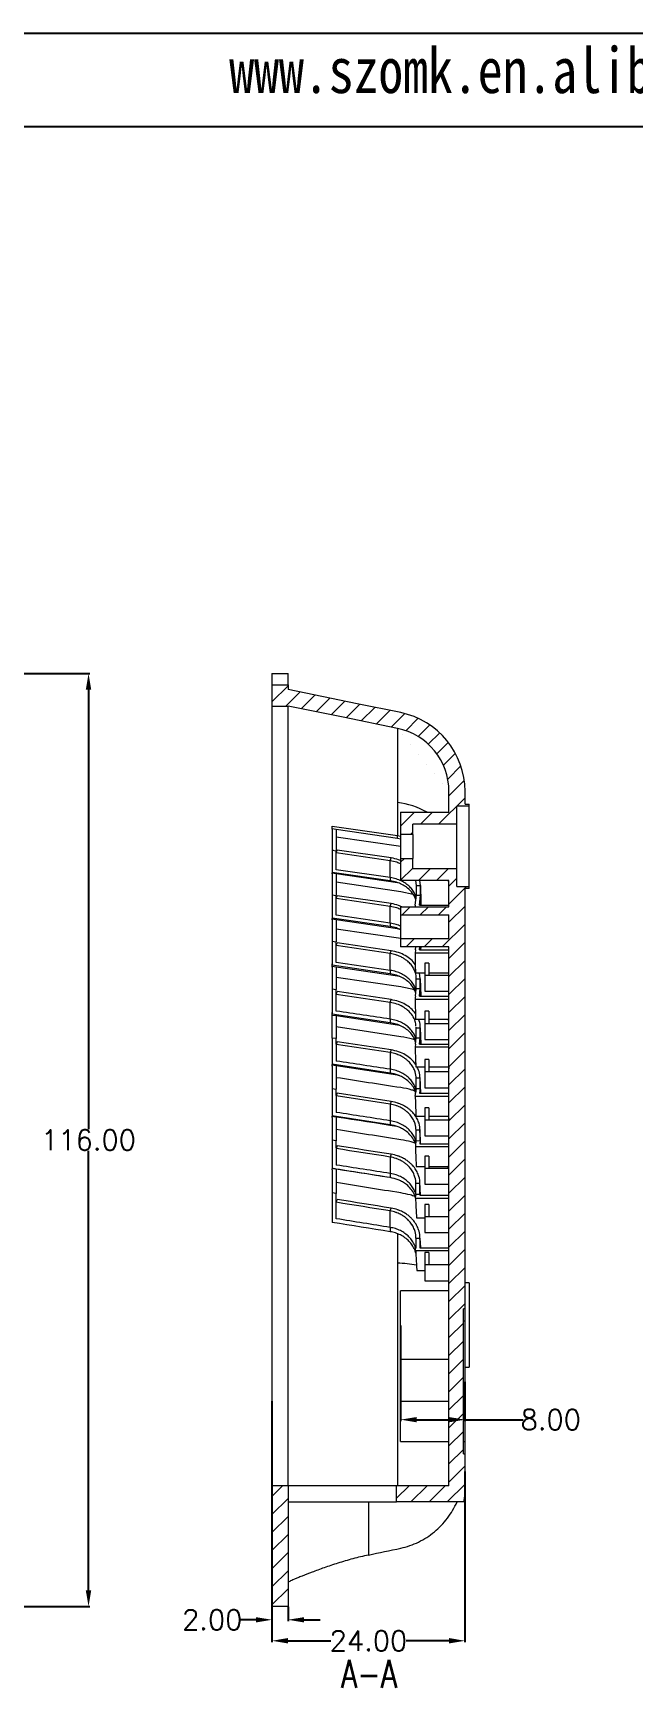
# Model space of a CAD drawing. Header units: inches. Extents: x 1474 to 2938, y 573 to 1061.
# Drawn here: x 1807.6 to 1882.2, y 854.8 to 1060.6 of the extents above; entities that cross this region are included whole.
import ezdxf

# ---------------------------------------------------------------- set-up
doc = ezdxf.new("R2010")
doc.units = ezdxf.units.IN
doc.layers.add('文字', color=81, linetype='Continuous')
doc.styles.add('SLDTEXTSTYLE3', font='TXT', dxfattribs={"width": 0.75, "bigfont": 'bigfont'})
doc.styles.get("Standard").update_dxf_attribs({"font": 'txt', "bigfont": 'gbcbig.shx'})
doc.styles.add('宋体', font='', dxfattribs={"width": 0.8, "height": 3.5})
doc.styles.get('宋体').set_extended_font_data('SimSun')
doc.dimstyles.new('2.5', dxfattribs={"dimtxt": 2.5, "dimasz": 2, "dimexe": 0.18, "dimexo": 0.0625, "dimgap": 0.09, "dimtad": 0, "dimtih": 1, "dimtoh": 1, "dimzin": 0, "dimdsep": 46, "dimtxsty": 'Standard', "dimcen": 2, "dimadec": 0, "dimazin": 0, "dimtfac": 1, "dimtofl": 0, "dimtmove": 0, "dimatfit": 3, "dimfxl": 1, "dimtolj": 1, "dimtzin": 0, "dimarcsym": 0})

# ---------------------------------------------------------------- blocks, each defined once
blk = doc.blocks.new('*D109')
at = {"color": 0, "lineweight": -2}
for p, q in [((1737.25, 980.93), (1814.63, 980.93)), ((1814.45, 978.93), (1814.45, 924.27)), ((1814.45, 866.93), (1814.45, 921.59)), ((1737.25, 864.93), (1814.63, 864.93))]:
    blk.add_line(p, q, dxfattribs=at)
at = {"color": 0}
for points in [[(1814.11, 978.93), (1814.78, 978.93), (1814.45, 980.93)], [(1814.11, 866.93), (1814.78, 866.93), (1814.45, 864.93)]]:
    blk.add_solid(points, dxfattribs=at)
at = {"layer": 'Defpoints', "color": 0}
for p in [(1737.19, 980.93), (1737.19, 864.93), (1814.45, 864.93)]:
    blk.add_point(p, dxfattribs=at)
at = {"color": 0, "insert": (1814.45, 922.93), "char_height": 2.5, "attachment_point": 5}
blk.add_mtext('\\A1;116.00', dxfattribs=at)
blk = doc.blocks.new('*D119')
at = {"color": 0, "lineweight": -2}
for p, q in [((1837.25, 890.46), (1837.25, 860.49)), ((1861.25, 881.7), (1861.25, 860.49)), ((1839.25, 860.67), (1844.58, 860.67)), ((1859.25, 860.67), (1853.93, 860.67))]:
    blk.add_line(p, q, dxfattribs=at)
at = {"color": 0}
for points in [[(1839.25, 861.01), (1839.25, 860.34), (1837.25, 860.67)], [(1859.25, 861.01), (1859.25, 860.34), (1861.25, 860.67)]]:
    blk.add_solid(points, dxfattribs=at)
at = {"layer": 'Defpoints', "color": 0}
for p in [(1837.25, 890.52), (1861.25, 881.76), (1861.25, 860.67)]:
    blk.add_point(p, dxfattribs=at)
at = {"color": 0, "insert": (1849.25, 860.67), "char_height": 2.5, "attachment_point": 5}
blk.add_mtext('\\A1;24.00', dxfattribs=at)
blk = doc.blocks.new('*D120')
at = {"color": 0, "lineweight": -2}
for p, q in [((1837.25, 865.89), (1837.25, 863.1)), ((1839.25, 864.87), (1839.25, 863.1)), ((1835.25, 863.28), (1833.25, 863.28)), ((1841.25, 863.28), (1843.25, 863.28))]:
    blk.add_line(p, q, dxfattribs=at)
at = {"color": 0}
for points in [[(1835.25, 863.61), (1835.25, 862.95), (1837.25, 863.28)], [(1841.25, 863.61), (1841.25, 862.95), (1839.25, 863.28)]]:
    blk.add_solid(points, dxfattribs=at)
at = {"layer": 'Defpoints', "color": 0}
for p in [(1837.25, 865.95), (1839.25, 864.93), (1837.25, 863.28)]:
    blk.add_point(p, dxfattribs=at)
at = {"color": 0, "insert": (1829.83, 863.28), "char_height": 2.5, "attachment_point": 5}
blk.add_mtext('\\A1;2.00', dxfattribs=at)
blk = doc.blocks.new('*D121')
at = {"color": 0, "lineweight": -2}
for p, q in [((1853.25, 899.87), (1853.25, 887.98)), ((1861.25, 892.87), (1861.25, 887.98)), ((1855.25, 888.16), (1859.25, 888.16)), ((1861.25, 888.16), (1868.5, 888.16))]:
    blk.add_line(p, q, dxfattribs=at)
at = {"color": 0}
for points in [[(1855.25, 888.49), (1855.25, 887.83), (1853.25, 888.16)], [(1859.25, 888.49), (1859.25, 887.83), (1861.25, 888.16)]]:
    blk.add_solid(points, dxfattribs=at)
at = {"layer": 'Defpoints', "color": 0}
for p in [(1853.25, 899.93), (1861.25, 892.93), (1861.25, 888.16)]:
    blk.add_point(p, dxfattribs=at)
at = {"color": 0, "insert": (1871.92, 888.16), "char_height": 2.5, "attachment_point": 5}
blk.add_mtext('\\A1;8.00', dxfattribs=at)

msp = doc.modelspace()

# ---------------------------------------------------------------- hatches: boundary and pattern name
at = {"linetype": 'Continuous', "lineweight": 0}
h = msp.add_hatch(dxfattribs=at)
h.set_pattern_fill('ANSI31', color=4, scale=0.5, style=0)
edge = h.paths.add_edge_path(flags=0)
edge.add_line((1839.253, 979.537), (1837.253, 979.537))
edge.add_line((1837.253, 979.537), (1837.253, 976.891))
edge.add_line((1837.253, 976.891), (1839.253, 976.891))
edge.add_spline(control_points=[(1839.253, 976.891), (1841.534, 976.425), (1843.815, 975.958), (1846.095, 975.492), (1848.349, 975.031), (1850.603, 974.57), (1852.856, 974.109)], knot_values=[0, 0, 0, 0, 0.0069842, 0.0069842, 0.0069842, 0.0138847, 0.0138847, 0.0138847, 0.0138847], weights=[1, 1, 1, 1, 1, 1, 1], degree=3, periodic=0)
edge.add_arc((1851.253, 966.271), 8, 0, 78.44017, ccw=False)
edge.add_line((1859.253, 966.271), (1859.253, 963.683))
edge.add_line((1859.253, 963.683), (1853.253, 963.683))
edge.add_line((1853.253, 963.683), (1853.253, 960.933))
edge.add_line((1853.253, 960.933), (1854.753, 960.933))
edge.add_line((1854.753, 960.933), (1854.753, 962.183))
edge.add_line((1854.753, 962.183), (1860.253, 962.183))
edge.add_line((1860.253, 962.183), (1860.253, 964.433))
edge.add_line((1860.253, 964.433), (1861.753, 964.433))
edge.add_line((1861.753, 964.433), (1861.753, 964.683))
edge.add_line((1861.753, 964.683), (1861.253, 964.683))
edge.add_line((1861.253, 964.683), (1861.253, 966.271))
edge.add_arc((1851.253, 966.271), 10, 0, 78.44017)
edge.add_line((1853.257, 976.068), (1839.253, 978.933))
edge.add_line((1839.253, 978.933), (1839.253, 979.537))
h = msp.add_hatch(dxfattribs=at)
h.set_pattern_fill('ANSI31', color=4, scale=0.5, style=0)
edge = h.paths.add_edge_path(flags=0)
edge.add_line((1859.253, 951.933), (1853.253, 951.933))
edge.add_line((1853.253, 951.933), (1853.253, 950.933))
edge.add_line((1853.253, 950.933), (1859.253, 950.933))
edge.add_line((1859.253, 950.933), (1859.253, 947.933))
edge.add_line((1859.253, 947.933), (1853.253, 947.933))
edge.add_line((1853.253, 947.933), (1853.253, 946.933))
edge.add_line((1853.253, 946.933), (1859.253, 946.933))
edge.add_line((1859.253, 946.933), (1859.253, 879.933))
edge.add_line((1859.253, 879.933), (1852.753, 879.933))
edge.add_line((1852.753, 879.933), (1852.753, 877.933))
edge.add_line((1852.753, 877.933), (1861.114, 877.933))
edge.add_arc((1851.253, 879.594), 10, 350.43576, 360)
edge.add_line((1861.253, 879.594), (1861.253, 883.933))
edge.add_line((1861.253, 883.933), (1861.053, 883.933))
edge.add_line((1861.053, 883.933), (1861.053, 901.933))
edge.add_line((1861.053, 901.933), (1861.253, 901.933))
edge.add_line((1861.253, 901.933), (1861.253, 954.183))
edge.add_line((1861.253, 954.183), (1861.753, 954.183))
edge.add_line((1861.753, 954.183), (1861.753, 954.433))
edge.add_line((1861.753, 954.433), (1860.253, 954.433))
edge.add_line((1860.253, 954.433), (1860.253, 956.683))
edge.add_line((1860.253, 956.683), (1854.753, 956.683))
edge.add_line((1854.753, 956.683), (1854.753, 957.933))
edge.add_line((1854.753, 957.933), (1853.253, 957.933))
edge.add_line((1853.253, 957.933), (1853.253, 955.183))
edge.add_line((1853.253, 955.183), (1859.253, 955.183))
edge.add_line((1859.253, 955.183), (1859.253, 951.933))
h = msp.add_hatch(dxfattribs=at)
h.set_pattern_fill('ANSI31', color=4, scale=0.5, style=0)
h.paths.add_polyline_path([(1837.253, 864.933), (1839.253, 864.933), (1839.253, 879.933), (1837.253, 879.933)], flags=0)

# ---------------------------------------------------------------- linework, layer by layer
for p, q in [((1473.932, 1060.556), (2163.536, 1060.556)), ((1491.776, 1048.946), (2151.927, 1048.946))]:
    msp.add_line(p, q)
at = {"color": 7, "linetype": 'Continuous', "lineweight": 15}
for p, q in [((1837.253, 980.927), (1839.253, 980.927)), ((1837.253, 980.927), (1837.253, 979.537)), ((1837.253, 979.537), (1837.253, 976.891)), ((1837.253, 979.537), (1839.253, 979.537)), ((1839.253, 979.537), (1839.253, 980.927)), ((1839.253, 979.537), (1839.253, 978.933)), ((1837.253, 976.891), (1839.253, 976.891)), ((1859.253, 963.683), (1859.253, 966.271)), ((1861.253, 964.683), (1861.253, 966.271)), ((1853.253, 963.683), (1853.253, 960.933)), ((1853.253, 963.683), (1859.253, 963.683)), ((1861.753, 964.433), (1860.253, 964.433)), ((1860.253, 962.183), (1860.253, 964.433)), ((1861.253, 964.683), (1861.753, 964.683)), ((1861.753, 964.433), (1861.753, 964.683)), ((1861.753, 954.433), (1861.753, 964.433)), ((1844.753, 961.968), (1852.856, 960.79)), ((1845.253, 961.541), (1844.753, 961.614)), ((1844.753, 961.579), (1844.753, 959.353)), ((1845.253, 961.541), (1845.253, 958.891)), ((1852.856, 960.436), (1845.253, 961.541)), ((1854.753, 960.933), (1853.253, 960.933)), ((1853.253, 960.933), (1853.253, 957.933)), ((1860.253, 962.183), (1854.753, 962.183)), ((1854.753, 960.933), (1854.753, 962.183)), ((1854.753, 960.933), (1854.753, 957.933)), ((1860.253, 956.683), (1860.253, 962.183)), ((1844.753, 959.353), (1844.753, 956.2)), ((1844.761, 958.962), (1845.253, 958.891)), ((1845.247, 958.625), (1845.347, 958.972)), ((1853.257, 959.434), (1845.253, 960.6)), ((1845.253, 958.647), (1845.253, 958.891)), ((1852.061, 957.998), (1845.347, 958.972)), ((1852.856, 960.79), (1853.253, 960.706)), ((1852.856, 960.436), (1852.856, 960.79)), ((1853.253, 960.353), (1852.856, 960.436)), ((1845.253, 956.526), (1845.247, 958.625)), ((1851.961, 957.652), (1845.247, 958.625)), ((1851.961, 957.652), (1852.061, 957.998)), ((1851.967, 955.552), (1851.961, 957.652)), ((1853.253, 957.933), (1853.253, 955.183)), ((1853.253, 957.933), (1854.753, 957.933)), ((1854.753, 956.683), (1854.753, 957.933)), ((1851.967, 955.153), (1844.753, 956.2)), ((1844.753, 956.041), (1844.753, 956.149)), ((1845.253, 956.021), (1844.753, 956.094)), ((1844.753, 956.041), (1844.753, 953.411)), ((1851.967, 955.552), (1845.253, 956.526)), ((1845.253, 956.021), (1845.253, 953.338)), ((1852.856, 954.909), (1845.253, 956.021)), ((1853.257, 953.798), (1845.253, 954.972)), ((1851.967, 955.552), (1851.967, 955.153)), ((1852.957, 954.888), (1852.856, 954.909)), ((1859.253, 955.183), (1853.253, 955.183)), ((1854.753, 956.683), (1860.253, 956.683)), ((1855.222, 954.573), (1855.125, 955.183)), ((1855.722, 954.573), (1855.625, 955.183)), ((1859.253, 954.865), (1859.215, 955.183)), ((1859.253, 951.933), (1859.253, 955.183)), ((1860.253, 954.433), (1860.253, 956.683)), ((1844.753, 953.411), (1844.753, 950.526)), ((1844.753, 953.411), (1845.253, 953.338)), ((1845.244, 952.96), (1845.345, 953.306)), ((1845.253, 950.869), (1845.244, 952.96)), ((1851.958, 951.98), (1845.244, 952.96)), ((1845.253, 952.991), (1845.253, 953.338)), ((1852.059, 952.326), (1845.345, 953.306)), ((1854.813, 953.467), (1853.257, 953.798)), ((1855.076, 952.145), (1855.222, 953.371)), ((1855.222, 953.371), (1855.222, 954.573)), ((1855.222, 954.573), (1855.722, 954.573)), ((1855.222, 953.371), (1855.722, 953.356)), ((1855.576, 952.145), (1855.722, 953.356)), ((1855.753, 952.492), (1855.721, 954.614)), ((1855.722, 953.356), (1855.722, 954.573)), ((1855.722, 954.573), (1855.753, 952.451)), ((1855.722, 953.356), (1855.74, 952.145)), ((1860.253, 954.433), (1861.753, 954.433)), ((1861.753, 954.183), (1861.253, 954.183)), ((1861.253, 901.933), (1861.253, 954.183)), ((1861.753, 954.183), (1861.753, 954.433)), ((1851.967, 949.889), (1845.253, 950.869)), ((1851.958, 951.98), (1852.059, 952.326)), ((1851.967, 949.889), (1851.958, 951.98)), ((1853.253, 951.933), (1853.253, 950.933)), ((1853.253, 951.933), (1859.253, 951.933)), ((1853.253, 950.933), (1859.253, 950.933)), ((1853.253, 950.933), (1853.253, 947.933)), ((1855.576, 952.145), (1859.253, 952.145)), ((1855.753, 952.145), (1855.753, 952.451)), ((1859.253, 947.933), (1859.253, 950.933)), ((1851.967, 949.472), (1844.753, 950.526)), ((1844.753, 950.312), (1844.753, 950.475)), ((1845.253, 950.307), (1844.753, 950.381)), ((1844.753, 950.312), (1844.753, 947.66)), ((1845.253, 950.307), (1845.253, 947.586)), ((1852.856, 949.187), (1845.253, 950.307)), ((1853.257, 947.969), (1845.253, 949.153)), ((1851.967, 949.889), (1851.967, 949.472)), ((1853.152, 949.124), (1852.856, 949.187)), ((1844.753, 947.66), (1844.753, 944.653)), ((1844.753, 947.66), (1845.253, 947.586)), ((1845.241, 947.095), (1845.343, 947.441)), ((1845.253, 945.013), (1845.241, 947.095)), ((1851.955, 946.105), (1845.241, 947.095)), ((1845.253, 947.134), (1845.253, 947.586)), ((1852.057, 946.451), (1845.343, 947.441)), ((1851.955, 946.105), (1852.057, 946.451)), ((1853.253, 947.933), (1853.253, 946.933)), ((1859.253, 947.933), (1853.253, 947.933)), ((1859.253, 946.933), (1853.253, 946.933)), ((1855.078, 946.566), (1855.121, 946.933)), ((1855.578, 946.566), (1855.622, 946.933)), ((1855.578, 946.566), (1859.253, 946.566)), ((1855.724, 946.933), (1855.732, 946.566)), ((1855.753, 946.765), (1855.744, 946.822)), ((1855.752, 946.823), (1855.75, 946.933)), ((1855.753, 946.566), (1855.753, 946.765)), ((1859.253, 879.933), (1859.253, 946.933)), ((1851.967, 943.588), (1844.753, 944.653)), ((1845.253, 944.416), (1844.753, 944.49)), ((1844.753, 944.404), (1844.753, 941.812)), ((1851.967, 944.023), (1845.253, 945.013)), ((1845.253, 944.416), (1845.253, 941.649)), ((1852.856, 943.284), (1845.253, 944.416)), ((1851.967, 944.023), (1851.955, 946.105)), ((1855.036, 946.212), (1859.253, 946.212)), ((1856.753, 944.933), (1856.253, 944.933)), ((1856.253, 944.933), (1856.253, 943.433)), ((1856.753, 944.933), (1856.753, 943.433)), ((1853.257, 941.959), (1845.253, 943.157)), ((1851.967, 944.023), (1851.967, 943.588)), ((1853.235, 943.202), (1852.856, 943.284)), ((1855.088, 943.737), (1856.253, 943.737)), ((1855.196, 941.765), (1855.196, 942.988)), ((1855.196, 942.988), (1855.696, 942.988)), ((1855.696, 942.988), (1855.58, 943.737)), ((1855.752, 940.943), (1855.695, 943.065)), ((1855.696, 941.75), (1855.696, 942.988)), ((1855.696, 942.988), (1855.753, 940.867)), ((1856.253, 943.433), (1856.253, 941.433)), ((1856.253, 943.433), (1859.253, 943.433)), ((1856.753, 943.737), (1859.253, 943.737)), ((1859.253, 943.534), (1859.229, 943.737)), ((1844.753, 941.812), (1844.753, 941.724)), ((1844.753, 941.724), (1844.753, 938.591)), ((1844.753, 941.724), (1845.253, 941.649)), ((1845.239, 941.042), (1845.342, 941.388)), ((1845.253, 938.968), (1845.239, 941.042)), ((1851.953, 940.04), (1845.239, 941.042)), ((1845.253, 941.09), (1845.253, 941.649)), ((1852.056, 940.386), (1845.342, 941.388)), ((1851.953, 940.04), (1852.056, 940.386)), ((1855.042, 940.443), (1859.253, 940.443)), ((1855.083, 940.796), (1855.196, 941.765)), ((1855.196, 941.765), (1855.696, 941.75)), ((1855.583, 940.796), (1855.696, 941.75)), ((1855.583, 940.796), (1859.253, 940.796)), ((1855.696, 941.75), (1855.722, 940.796)), ((1855.753, 940.867), (1855.741, 940.942)), ((1855.753, 940.796), (1855.753, 940.867)), ((1856.253, 941.433), (1859.253, 941.433)), ((1851.967, 937.514), (1844.753, 938.591)), ((1845.253, 938.356), (1844.753, 938.431)), ((1844.753, 935.612), (1844.753, 938.328)), ((1845.253, 938.356), (1845.253, 935.537)), ((1852.856, 937.21), (1845.253, 938.356)), ((1851.967, 937.967), (1851.953, 940.04)), ((1856.753, 938.933), (1856.253, 938.933)), ((1856.253, 938.933), (1856.253, 937.433)), ((1856.753, 938.933), (1856.753, 937.433)), ((1853.257, 935.779), (1845.253, 936.993)), ((1851.967, 937.967), (1851.967, 937.514)), ((1853.214, 937.131), (1852.856, 937.21)), ((1855.109, 937.968), (1856.253, 937.968)), ((1855.184, 936.892), (1855.171, 936.976)), ((1855.184, 935.652), (1855.184, 936.892)), ((1855.184, 936.892), (1855.684, 936.892)), ((1855.751, 934.866), (1855.682, 936.988)), ((1855.684, 935.638), (1855.684, 936.892)), ((1856.253, 937.433), (1859.253, 937.433)), ((1856.253, 937.433), (1856.253, 935.433)), ((1856.753, 937.968), (1859.253, 937.968)), ((1859.253, 937.568), (1859.207, 937.968)), ((1844.753, 935.612), (1844.753, 932.352)), ((1845.253, 935.537), (1844.753, 935.612)), ((1845.34, 935.156), (1845.236, 934.811)), ((1845.236, 934.811), (1845.253, 932.746)), ((1851.95, 933.794), (1845.236, 934.811)), ((1845.253, 934.867), (1845.253, 935.537)), ((1852.054, 934.139), (1845.34, 935.156)), ((1852.054, 934.139), (1851.95, 933.794)), ((1855.092, 934.851), (1855.051, 934.497)), ((1855.051, 934.497), (1859.253, 934.497)), ((1855.092, 934.851), (1855.184, 935.652)), ((1855.184, 935.652), (1855.684, 935.638)), ((1855.592, 934.851), (1855.684, 935.638)), ((1855.592, 934.851), (1859.253, 934.851)), ((1855.684, 935.638), (1855.709, 934.851)), ((1856.253, 935.433), (1859.253, 935.433)), ((1851.967, 931.258), (1844.753, 932.352)), ((1844.753, 932.098), (1844.753, 932.3)), ((1845.253, 932.144), (1844.753, 932.22)), ((1844.753, 932.098), (1844.753, 929.341)), ((1845.253, 932.144), (1845.253, 929.264)), ((1852.856, 930.98), (1845.253, 932.144)), ((1851.95, 933.794), (1851.967, 931.729)), ((1856.753, 932.933), (1856.253, 932.933)), ((1856.253, 932.933), (1856.253, 931.433)), ((1856.753, 932.933), (1856.753, 931.433)), ((1851.967, 931.729), (1851.967, 931.258)), ((1853.096, 930.927), (1852.856, 930.98)), ((1855.132, 932.022), (1856.253, 932.022)), ((1855.172, 929.346), (1855.172, 930.606)), ((1855.67, 930.606), (1855.172, 930.606)), ((1855.744, 928.738), (1855.668, 930.722)), ((1855.67, 929.332), (1855.67, 930.606)), ((1856.253, 931.433), (1856.253, 929.433)), ((1856.253, 931.433), (1859.253, 931.433)), ((1856.753, 932.022), (1859.253, 932.022)), ((1859.253, 931.417), (1859.223, 931.676)), ((1859.224, 932.022), (1859.253, 931.77)), ((1844.753, 929.341), (1844.753, 925.948)), ((1844.753, 929.341), (1845.253, 929.264)), ((1845.339, 928.761), (1845.233, 928.417)), ((1845.233, 928.417), (1845.253, 926.36)), ((1851.947, 927.382), (1845.233, 928.417)), ((1845.253, 928.481), (1845.253, 929.264)), ((1852.053, 927.727), (1845.339, 928.761)), ((1855.062, 928.385), (1859.253, 928.385)), ((1855.172, 929.346), (1855.103, 928.738)), ((1855.172, 929.346), (1855.67, 929.332)), ((1855.67, 929.332), (1855.603, 928.738)), ((1855.603, 928.738), (1859.253, 928.738)), ((1855.67, 929.332), (1855.693, 928.738)), ((1856.253, 929.433), (1859.253, 929.433)), ((1851.967, 924.835), (1844.753, 925.948)), ((1844.753, 925.728), (1844.753, 925.894)), ((1852.053, 927.727), (1851.947, 927.382)), ((1851.947, 927.382), (1851.967, 925.325)), ((1855.158, 925.91), (1856.253, 925.91)), ((1856.753, 926.933), (1856.253, 926.933)), ((1856.253, 926.933), (1856.253, 925.433)), ((1856.753, 926.933), (1856.753, 925.433)), ((1856.753, 925.91), (1859.253, 925.91)), ((1859.201, 925.91), (1859.253, 925.447)), ((1844.753, 925.728), (1844.753, 922.921)), ((1845.253, 925.791), (1845.253, 922.843)), ((1851.967, 925.325), (1851.967, 924.835)), ((1855.16, 922.86), (1855.16, 924.143)), ((1855.658, 924.143), (1855.16, 924.143)), ((1855.734, 922.475), (1855.655, 924.281)), ((1855.658, 922.846), (1855.658, 924.143)), ((1856.253, 925.433), (1856.253, 923.433)), ((1856.253, 925.433), (1859.253, 925.433)), ((1844.753, 922.921), (1844.753, 919.39)), ((1845.253, 922.843), (1844.753, 922.921)), ((1845.338, 922.214), (1845.23, 921.87)), ((1845.23, 921.87), (1845.253, 919.821)), ((1845.253, 921.942), (1845.253, 922.843)), ((1855.077, 922.121), (1859.253, 922.121)), ((1855.16, 922.86), (1855.117, 922.475)), ((1855.16, 922.86), (1855.658, 922.846)), ((1855.658, 922.846), (1855.617, 922.475)), ((1855.617, 922.475), (1859.253, 922.475)), ((1855.658, 922.846), (1855.674, 922.475)), ((1856.253, 923.433), (1859.253, 923.433)), ((1852.052, 921.159), (1851.944, 920.815)), ((1851.944, 920.815), (1851.967, 918.766)), ((1856.753, 920.933), (1856.253, 920.933)), ((1856.253, 920.933), (1856.253, 919.433)), ((1856.753, 920.933), (1856.753, 919.433)), ((1844.753, 919.23), (1844.753, 919.337)), ((1844.753, 919.23), (1844.753, 916.365)), ((1845.253, 919.311), (1845.253, 916.286)), ((1851.967, 918.766), (1851.967, 918.255)), ((1855.187, 919.646), (1856.253, 919.646)), ((1855.722, 916.072), (1855.642, 917.675)), ((1856.253, 919.433), (1859.253, 919.433)), ((1856.253, 919.433), (1856.253, 917.433)), ((1856.753, 919.646), (1859.253, 919.646)), ((1859.179, 919.646), (1859.202, 919.433)), ((1844.753, 916.365), (1844.753, 912.691)), ((1845.253, 916.286), (1844.753, 916.365)), ((1845.253, 915.262), (1845.253, 916.286)), ((1855.095, 915.719), (1855.134, 916.072)), ((1855.095, 915.719), (1859.253, 915.719)), ((1855.148, 916.202), (1855.134, 916.072)), ((1855.148, 916.202), (1855.148, 917.513)), ((1855.646, 917.513), (1855.148, 917.513)), ((1855.148, 916.202), (1855.646, 916.188)), ((1855.646, 916.188), (1855.634, 916.072)), ((1855.634, 916.072), (1859.253, 916.072)), ((1855.646, 916.188), (1855.646, 917.513)), ((1855.646, 916.188), (1855.652, 916.072)), ((1856.253, 917.433), (1859.253, 917.433)), ((1845.231, 915.193), (1845.342, 915.538)), ((1845.253, 913.14), (1845.231, 915.193)), ((1851.945, 914.114), (1852.056, 914.459)), ((1851.967, 912.061), (1851.945, 914.114)), ((1856.753, 914.933), (1856.253, 914.933)), ((1856.253, 914.933), (1856.253, 913.433)), ((1856.753, 914.933), (1856.753, 913.433)), ((1851.967, 912.061), (1851.967, 911.529)), ((1855.219, 913.244), (1856.253, 913.244)), ((1856.253, 913.433), (1856.253, 911.433)), ((1856.253, 913.433), (1859.253, 913.433)), ((1855.154, 910.727), (1855.154, 909.544)), ((1855.154, 910.727), (1855.654, 910.727)), ((1855.713, 909.544), (1855.65, 910.887)), ((1855.654, 910.727), (1855.654, 909.544)), ((1855.654, 909.544), (1859.253, 909.544)), ((1856.253, 911.433), (1859.253, 911.433)), ((1855.116, 909.19), (1859.253, 909.19)), ((1856.753, 908.933), (1856.253, 908.933)), ((1856.253, 908.933), (1856.253, 907.433)), ((1856.253, 907.433), (1856.253, 905.433)), ((1856.253, 907.433), (1859.253, 907.433)), ((1856.753, 908.933), (1856.753, 907.433)), ((1855.253, 906.716), (1856.253, 906.716)), ((1856.253, 905.433), (1859.253, 905.433)), ((1859.253, 904.183), (1853.253, 904.183)), ((1853.253, 895.683), (1853.253, 904.183)), ((1861.753, 905.183), (1861.253, 905.183)), ((1861.753, 905.183), (1861.753, 894.683)), ((1861.253, 901.933), (1861.053, 901.933)), ((1861.053, 883.933), (1861.053, 901.933)), ((1861.253, 900.433), (1861.253, 901.933)), ((1861.053, 900.433), (1861.253, 900.433)), ((1861.253, 885.433), (1861.253, 900.433)), ((1853.253, 895.683), (1859.253, 895.683)), ((1861.253, 894.683), (1861.753, 894.683)), ((1859.253, 890.433), (1853.253, 890.433)), ((1853.253, 887.933), (1853.253, 890.433)), ((1853.253, 885.433), (1853.253, 887.933)), ((1853.253, 885.433), (1859.226, 885.433)), ((1861.053, 885.433), (1861.253, 885.433)), ((1861.253, 883.933), (1861.253, 885.433)), ((1861.053, 883.933), (1861.253, 883.933)), ((1861.253, 879.594), (1861.253, 883.933)), ((1839.253, 879.933), (1837.253, 879.933)), ((1837.253, 879.933), (1837.253, 864.933)), ((1839.253, 879.933), (1839.253, 864.933)), ((1852.753, 879.933), (1839.253, 879.933)), ((1852.753, 877.933), (1852.753, 879.933)), ((1859.253, 879.933), (1852.753, 879.933)), ((1839.253, 877.933), (1852.753, 877.933)), ((1849.253, 877.933), (1849.253, 871.33)), ((1861.114, 877.933), (1852.753, 877.933)), ((1839.253, 864.933), (1837.253, 864.933))]:
    msp.add_line(p, q, dxfattribs=at)
at = {"color": 8, "linetype": 'Continuous', "lineweight": 15}
for p, q in [((1852.856, 949.187), (1852.856, 949.246)), ((1855.749, 946.933), (1855.753, 946.765)), ((1852.856, 943.284), (1852.856, 943.359)), ((1852.856, 937.21), (1852.856, 937.28)), ((1855.684, 936.892), (1855.75, 934.851)), ((1855.742, 928.738), (1855.67, 930.606)), ((1855.731, 922.475), (1855.658, 924.143)), ((1855.718, 916.072), (1855.646, 917.513)), ((1852.856, 911.276), (1852.856, 907.637)), ((1855.654, 910.727), (1855.709, 909.544))]:
    msp.add_line(p, q, dxfattribs=at)
at = {"color": 7, "linetype": 'Continuous', "lineweight": 15, "flags": 128}
for points in [[(1853.257, 976.068), (1847.838, 977.177), (1839.253, 978.933)], [(1852.856, 974.109), (1846.095, 975.492), (1839.253, 976.891)], [(1855.076, 952.145), (1855.061, 952.021), (1855.051, 951.933)], [(1855.078, 946.566), (1855.077, 946.555), (1855.036, 946.212)], [(1855.083, 940.796), (1855.068, 940.668), (1855.042, 940.443)], [(1855.062, 928.385), (1855.086, 928.593), (1855.103, 928.738)], [(1845.253, 925.791), (1845.19, 925.8), (1845.128, 925.81), (1845.065, 925.82), (1845.003, 925.83), (1844.94, 925.839), (1844.878, 925.849), (1844.815, 925.859), (1844.753, 925.869)], [(1852.759, 924.622), (1851.906, 924.755), (1850.955, 924.903), (1850.005, 925.051), (1849.054, 925.199), (1848.104, 925.347), (1847.154, 925.495), (1846.203, 925.643), (1845.253, 925.791)], [(1851.944, 920.815), (1851.105, 920.947), (1850.266, 921.079), (1849.426, 921.21), (1848.587, 921.342), (1847.748, 921.474), (1846.909, 921.606), (1846.069, 921.738), (1845.23, 921.87)], [(1852.052, 921.159), (1851.213, 921.291), (1850.374, 921.423), (1849.535, 921.555), (1848.695, 921.686), (1847.856, 921.818), (1847.017, 921.95), (1846.177, 922.082), (1845.338, 922.214)], [(1855.117, 922.475), (1855.099, 922.317), (1855.077, 922.121)], [(1845.253, 919.311), (1845.19, 919.321), (1845.128, 919.331), (1845.065, 919.34), (1845.003, 919.35), (1844.94, 919.36), (1844.878, 919.37), (1844.815, 919.38), (1844.753, 919.39)], [(1852.058, 918.23), (1851.906, 918.254), (1850.955, 918.405), (1850.005, 918.556), (1849.055, 918.707), (1848.104, 918.858), (1847.154, 919.009), (1846.203, 919.16), (1845.253, 919.311)], [(1851.945, 914.114), (1851.106, 914.249), (1850.266, 914.384), (1849.427, 914.519), (1848.588, 914.654), (1847.749, 914.789), (1846.909, 914.924), (1846.07, 915.058), (1845.231, 915.193)], [(1852.056, 914.459), (1851.217, 914.594), (1850.377, 914.729), (1849.538, 914.864), (1848.699, 914.999), (1847.86, 915.133), (1847.02, 915.268), (1846.181, 915.403), (1845.342, 915.538)], [(1851.967, 911.529), (1851.065, 911.674), (1850.163, 911.82), (1849.262, 911.965), (1848.36, 912.11), (1847.458, 912.255), (1846.556, 912.401), (1845.655, 912.546), (1844.753, 912.691)], [(1855.116, 909.19), (1855.15, 909.511), (1855.154, 909.544)]]:
    msp.add_lwpolyline(points, dxfattribs=at)
at = {"color": 7, "linetype": 'Continuous', "lineweight": 15}
for centre, radius, start, end in [((1851.253, 966.271), 10, 0, 78.44017), ((1851.253, 966.271), 8, 0, 78.44017), ((1851.318, 880.844), 7.934, 353.40405, 359.99991), ((1851.253, 879.594), 10, 350.43576, 0)]:
    msp.add_arc(centre, radius, start, end, dxfattribs=at)
at = {"color": 8, "linetype": 'Continuous', "lineweight": 15}
for centre, radius, start, end in [((1851.628, 954.952), 10.014, 60.66407, 82.95698), ((1851.575, 883.933), 23.739, 81.12507, 86.90533)]:
    msp.add_arc(centre, radius, start, end, dxfattribs=at)
at = {"color": 7, "linetype": 'Continuous', "lineweight": 15}
for points, knots in [([(1837.253, 976.891), (1837.253, 976.864), (1837.253, 976.81), (1837.253, 976.373), (1837.253, 975.675), (1837.253, 974.691), (1837.253, 973.426), (1837.253, 971.903), (1837.253, 970.133), (1837.253, 968.138), (1837.253, 965.908), (1837.253, 963.642), (1837.253, 961.34), (1837.253, 957.908), (1837.253, 953.267), (1837.253, 947.311), (1837.253, 941.176), (1837.253, 934.877), (1837.253, 928.317), (1837.253, 921.508), (1837.253, 915.883), (1837.253, 911.611), (1837.253, 908.798), (1837.253, 905.943), (1837.253, 903.028), (1837.253, 900.04), (1837.253, 897.041), (1837.253, 894.071), (1837.253, 891.162), (1837.253, 888.343), (1837.253, 885.639), (1837.253, 883.092), (1837.253, 881.195), (1837.253, 880.227), (1837.253, 879.982)], [0, 0, 0, 0, 0.0236393, 0.0472451, 0.0707562, 0.0949141, 0.1190484, 0.1431924, 0.1672592, 0.1914576, 0.2156911, 0.2398921, 0.2640672, 0.2882259, 0.346345, 0.404409, 0.4625365, 0.5206124, 0.5786942, 0.6397214, 0.7006495, 0.7245914, 0.7492062, 0.7724721, 0.7964914, 0.8209293, 0.8453432, 0.8696354, 0.8941263, 0.9185101, 0.942817, 0.9673022, 0.9917101, 1, 1, 1, 1]), ([(1839.253, 879.982), (1839.253, 880.227), (1839.253, 881.196), (1839.253, 883.092), (1839.253, 885.639), (1839.253, 888.341), (1839.253, 891.16), (1839.253, 894.071), (1839.253, 897.039), (1839.253, 900.038), (1839.253, 903.037), (1839.253, 906.003), (1839.253, 908.885), (1839.253, 912.671), (1839.253, 917.376), (1839.253, 922.94), (1839.253, 928.784), (1839.253, 934.876), (1839.253, 941.176), (1839.253, 947.314), (1839.253, 953.269), (1839.253, 957.911), (1839.253, 961.341), (1839.253, 963.643), (1839.253, 965.909), (1839.253, 968.139), (1839.253, 970.134), (1839.253, 971.902), (1839.253, 973.426), (1839.253, 974.691), (1839.253, 975.675), (1839.253, 976.373), (1839.253, 976.809), (1839.253, 976.864), (1839.253, 976.891)], [0, 0, 0, 0, 0.0082691, 0.0327331, 0.0571822, 0.0814708, 0.1058398, 0.1303635, 0.1546841, 0.1789954, 0.2035074, 0.2278319, 0.2519815, 0.2761307, 0.3244863, 0.3729243, 0.421307, 0.479353, 0.5374772, 0.5955968, 0.6537289, 0.7117746, 0.7359457, 0.7601209, 0.7843093, 0.8085467, 0.8327707, 0.8568078, 0.8808897, 0.9051562, 0.929244, 0.9527215, 0.9763713, 1, 1, 1, 1]), ([(1852.856, 974.109), (1852.856, 974.109), (1852.856, 974.058), (1852.856, 973.906), (1852.856, 973.843), (1852.856, 973.69), (1852.856, 973.601), (1852.856, 973.093), (1852.856, 972.496), (1852.856, 971.511), (1852.856, 971.302), (1852.856, 970.859), (1852.856, 970.625), (1852.856, 969.892), (1852.856, 969.362), (1852.856, 968.223), (1852.856, 967.613), (1852.856, 966.637), (1852.856, 966.302), (1852.856, 965.783), (1852.856, 965.608), (1852.856, 965.341), (1852.856, 965.252), (1852.856, 965.073), (1852.856, 964.981), (1852.856, 964.891)], [0, 0, 0, 0, 0.125, 0.125, 0.1875, 0.1875, 0.25, 0.25, 0.5, 0.5, 0.5625, 0.5625, 0.625, 0.625, 0.75, 0.75, 0.875, 0.875, 0.9375, 0.9375, 0.96875, 0.96875, 0.984375, 0.984375, 1, 1, 1, 1]), ([(1853.253, 957.254), (1853.1, 957.327), (1852.706, 957.516), (1852.243, 957.6), (1851.961, 957.652)], [0, 0, 0, 0, 0.3889196, 1, 1, 1, 1]), ([(1853.253, 957.666), (1853.168, 957.705), (1852.808, 957.871), (1852.385, 957.943), (1852.061, 957.998)], [0, 0, 0, 0, 0.2344225, 1, 1, 1, 1]), ([(1855.181, 953.026), (1855.138, 953.178), (1855.047, 953.501), (1854.775, 953.97), (1854.395, 954.421), (1853.913, 954.821), (1853.339, 955.155), (1852.688, 955.415), (1852.208, 955.507), (1851.967, 955.552)], [0, 0, 0, 0, 0.1286343, 0.2741411, 0.4185628, 0.563946, 0.7085839, 0.8538495, 1, 1, 1, 1]), ([(1855.148, 952.752), (1855.07, 952.966), (1854.924, 953.367), (1854.51, 953.904), (1854.015, 954.352), (1853.422, 954.714), (1852.745, 955.002), (1852.233, 955.102), (1851.967, 955.153)], [0, 0, 0, 0, 0.1897108, 0.3564064, 0.5230141, 0.6776368, 0.8321476, 1, 1, 1, 1]), ([(1853.253, 951.576), (1853.099, 951.651), (1852.705, 951.842), (1852.241, 951.928), (1851.958, 951.98)], [0, 0, 0, 0, 0.3905076, 1, 1, 1, 1]), ([(1853.384, 951.933), (1853.257, 951.993), (1852.855, 952.184), (1852.382, 952.268), (1852.059, 952.326)], [0, 0, 0, 0, 0.3166124, 1, 1, 1, 1]), ([(1853.253, 949.504), (1853.066, 949.586), (1852.666, 949.76), (1852.21, 949.844), (1851.967, 949.889)], [0, 0, 0, 0, 0.4661477, 1, 1, 1, 1]), ([(1853.253, 949.082), (1853.086, 949.158), (1852.69, 949.339), (1852.232, 949.423), (1851.967, 949.472)], [0, 0, 0, 0, 0.41973, 1, 1, 1, 1]), ([(1855.067, 944.762), (1854.895, 944.974), (1854.563, 945.387), (1853.837, 945.875), (1853.01, 946.259), (1852.377, 946.387), (1852.057, 946.451)], [0, 0, 0, 0, 0.2601392, 0.5047041, 0.7500581, 1, 1, 1, 1]), ([(1855.196, 942.988), (1855.196, 943.251), (1855.143, 943.596), (1855.018, 943.931), (1854.911, 944.179), (1854.821, 944.345), (1854.714, 944.502), (1854.605, 944.661), (1854.482, 944.811), (1854.274, 945.021), (1854.124, 945.159), (1853.958, 945.289), (1853.753, 945.435), (1853.57, 945.552), (1853.374, 945.655), (1853.139, 945.771), (1852.927, 945.859), (1852.701, 945.932), (1852.434, 946.015), (1852.199, 946.069), (1851.955, 946.105)], [0, 0, 0, 0, 0.1866667, 0.25, 0.25, 0.3733333, 0.375, 0.375, 0.5, 0.5, 0.56, 0.625, 0.625, 0.7066667, 0.75, 0.75, 0.8533333, 0.875, 0.875, 1, 1, 1, 1]), ([(1855.165, 941.499), (1855.128, 941.636), (1855.042, 941.946), (1854.78, 942.404), (1854.404, 942.863), (1853.924, 943.272), (1853.35, 943.613), (1852.695, 943.882), (1852.21, 943.976), (1851.967, 944.023)], [0, 0, 0, 0, 0.1159808, 0.2636686, 0.410129, 0.557601, 0.7043469, 0.8516196, 1, 1, 1, 1]), ([(1855.129, 941.187), (1855.06, 941.381), (1854.922, 941.77), (1854.522, 942.305), (1854.019, 942.771), (1853.414, 943.146), (1852.736, 943.437), (1852.226, 943.538), (1851.967, 943.588)], [0, 0, 0, 0, 0.1729811, 0.3461231, 0.5191502, 0.6776914, 0.8360929, 1, 1, 1, 1]), ([(1855.09, 938.643), (1854.912, 938.868), (1854.574, 939.295), (1853.84, 939.8), (1853.013, 940.19), (1852.377, 940.32), (1852.056, 940.386)], [0, 0, 0, 0, 0.2698235, 0.5110887, 0.7530727, 1, 1, 1, 1]), ([(1854.969, 941.573), (1854.915, 941.592), (1854.378, 941.782), (1853.788, 941.875), (1853.257, 941.959)], [0, 0, 0, 0, 0.1004406, 1, 1, 1, 1]), ([(1855.042, 940.443), (1855.051, 940.089), (1855.06, 939.736), (1855.07, 939.382), (1855.082, 938.911), (1855.095, 938.439), (1855.109, 937.968)], [0.0005000806, 0.0005000806, 0.0005000806, 0.0005000806, 0.0020003593, 0.0020003593, 0.0020003593, 0.0040007213, 0.0040007213, 0.0040007213, 0.0040007213]), ([(1855.156, 937.074), (1855.137, 937.274), (1855.093, 937.735), (1854.744, 938.423), (1854.201, 939.047), (1853.528, 939.523), (1852.794, 939.868), (1852.234, 939.982), (1851.953, 940.04)], [0, 0, 0, 0, 0.1493813, 0.345036, 0.5395332, 0.6931825, 0.8457752, 1, 1, 1, 1]), ([(1855.158, 935.433), (1855.123, 935.562), (1855.04, 935.867), (1854.784, 936.322), (1854.41, 936.787), (1853.931, 937.201), (1853.357, 937.548), (1852.7, 937.822), (1852.212, 937.918), (1851.967, 937.967)], [0, 0, 0, 0, 0.1099273, 0.258668, 0.4060926, 0.554557, 0.7023207, 0.8505132, 1, 1, 1, 1]), ([(1855.12, 935.101), (1855.057, 935.285), (1854.924, 935.67), (1854.53, 936.206), (1854.022, 936.686), (1853.408, 937.07), (1852.728, 937.363), (1852.22, 937.464), (1851.967, 937.514)], [0, 0, 0, 0, 0.1636675, 0.3409917, 0.5181801, 0.6791005, 0.8398583, 1, 1, 1, 1]), ([(1855.684, 936.892), (1855.675, 937.182), (1855.663, 937.551), (1855.485, 937.894), (1855.447, 937.968)], [0, 0, 0, 0, 0.7848049, 1, 1, 1, 1]), ([(1855.122, 932.325), (1854.935, 932.567), (1854.591, 933.014), (1853.845, 933.54), (1853.016, 933.939), (1852.376, 934.072), (1852.054, 934.139)], [0, 0, 0, 0, 0.2816335, 0.5188857, 0.7581485, 1, 1, 1, 1]), ([(1855.012, 935.37), (1854.921, 935.402), (1854.369, 935.597), (1853.764, 935.696), (1853.257, 935.779)], [0, 0, 0, 0, 0.1633425, 1, 1, 1, 1]), ([(1855.051, 934.497), (1855.062, 934.143), (1855.073, 933.79), (1855.085, 933.436), (1855.1, 932.965), (1855.116, 932.493), (1855.132, 932.022)], [0.0005001231, 0.0005001231, 0.0005001231, 0.0005001231, 0.0020005361, 0.0020005361, 0.0020005361, 0.0040010746, 0.0040010746, 0.0040010746, 0.0040010746]), ([(1855.172, 930.606), (1855.172, 930.872), (1855.12, 931.222), (1854.998, 931.562), (1854.893, 931.815), (1854.805, 931.983), (1854.7, 932.143), (1854.594, 932.305), (1854.472, 932.458), (1854.268, 932.673), (1854.121, 932.815), (1853.956, 932.948), (1853.753, 933.099), (1853.571, 933.22), (1853.375, 933.327), (1853.138, 933.447), (1852.923, 933.54), (1852.698, 933.616), (1852.431, 933.702), (1852.196, 933.757), (1851.95, 933.794)], [0, 0, 0, 0, 0.1866667, 0.25, 0.25, 0.3733333, 0.375, 0.375, 0.5, 0.5, 0.56, 0.625, 0.625, 0.7066667, 0.75, 0.75, 0.8533333, 0.875, 0.875, 1, 1, 1, 1]), ([(1855.152, 929.176), (1855.119, 929.299), (1855.039, 929.599), (1854.789, 930.052), (1854.418, 930.523), (1853.941, 930.945), (1853.366, 931.301), (1852.705, 931.582), (1852.213, 931.68), (1851.967, 931.729)], [0, 0, 0, 0, 0.10397809, 0.25361966, 0.40185263, 0.55114857, 0.70034046, 0.85021765, 1, 1, 1, 1]), ([(1855.113, 928.826), (1855.054, 929), (1854.926, 929.38), (1854.539, 929.92), (1854.05, 930.392), (1853.499, 930.752), (1852.84, 931.07), (1852.295, 931.187), (1851.967, 931.258)], [0, 0, 0, 0, 0.1537123, 0.3359862, 0.5180972, 0.6551644, 0.79214, 1, 1, 1, 1]), ([(1855.67, 930.606), (1855.653, 930.895), (1855.624, 931.383), (1855.379, 931.838), (1855.28, 932.022)], [0, 0, 0, 0, 0.5940956, 1, 1, 1, 1]), ([(1855.038, 929.017), (1854.912, 929.061), (1854.349, 929.259), (1853.734, 929.363), (1853.257, 929.443)], [0, 0, 0, 0, 0.2233898, 1, 1, 1, 1]), ([(1855.062, 928.385), (1855.076, 928.031), (1855.089, 927.678), (1855.103, 927.324), (1855.121, 926.853), (1855.139, 926.381), (1855.158, 925.91)], [0.0005001736, 0.0005001736, 0.0005001736, 0.0005001736, 0.0020007441, 0.0020007441, 0.0020007441, 0.0040014904, 0.0040014904, 0.0040014904, 0.0040014904]), ([(1855.16, 924.143), (1855.16, 924.411), (1855.109, 924.765), (1854.988, 925.11), (1854.885, 925.365), (1854.798, 925.536), (1854.694, 925.698), (1854.589, 925.862), (1854.469, 926.017), (1854.266, 926.235), (1854.121, 926.379), (1853.957, 926.516), (1853.755, 926.67), (1853.573, 926.793), (1853.377, 926.903), (1853.141, 927.026), (1852.925, 927.121), (1852.699, 927.199), (1852.431, 927.287), (1852.195, 927.344), (1851.947, 927.382)], [0, 0, 0, 0, 0.1866667, 0.25, 0.25, 0.3733333, 0.375, 0.375, 0.5, 0.5, 0.56, 0.625, 0.625, 0.7066667, 0.75, 0.75, 0.8533333, 0.875, 0.875, 1, 1, 1, 1]), ([(1855.658, 924.143), (1855.658, 924.436), (1855.603, 924.821), (1855.471, 925.198), (1855.358, 925.478), (1855.262, 925.665), (1855.148, 925.843), (1855.033, 926.023), (1854.9, 926.194), (1854.676, 926.436), (1854.514, 926.596), (1854.332, 926.748), (1854.106, 926.92), (1853.903, 927.058), (1853.682, 927.181), (1853.416, 927.321), (1853.172, 927.428), (1852.914, 927.517), (1852.609, 927.617), (1852.336, 927.683), (1852.053, 927.727)], [0, 0, 0, 0, 0.1866667, 0.25, 0.25, 0.3733333, 0.375, 0.375, 0.5, 0.5, 0.56, 0.625, 0.625, 0.7066667, 0.75, 0.75, 0.8533333, 0.875, 0.875, 1, 1, 1, 1]), ([(1855.147, 922.745), (1855.116, 922.862), (1855.038, 923.158), (1854.794, 923.609), (1854.427, 924.088), (1853.952, 924.519), (1853.376, 924.884), (1852.712, 925.174), (1852.215, 925.275), (1851.967, 925.325)], [0, 0, 0, 0, 0.0982951, 0.2489053, 0.3980076, 0.5481912, 0.6984124, 0.8492683, 1, 1, 1, 1]), ([(1855.078, 922.45), (1855.032, 922.587), (1854.916, 922.938), (1854.548, 923.462), (1854.055, 923.95), (1853.501, 924.318), (1852.845, 924.642), (1852.298, 924.762), (1851.967, 924.835)], [0, 0, 0, 0, 0.1235354, 0.3158564, 0.507976, 0.6473125, 0.786547, 1, 1, 1, 1]), ([(1855.049, 922.527), (1854.887, 922.583), (1854.317, 922.78), (1853.699, 922.887), (1853.257, 922.964)], [0, 0, 0, 0, 0.28472, 1, 1, 1, 1]), ([(1855.077, 922.121), (1855.092, 921.767), (1855.108, 921.414), (1855.124, 921.06), (1855.134, 920.825), (1855.145, 920.589), (1855.155, 920.353), (1855.166, 920.117), (1855.176, 919.882), (1855.187, 919.646)], [0.0005002316, 0.0005002316, 0.0005002316, 0.0005002316, 0.0020009807, 0.0020009807, 0.0020009807, 0.003001472, 0.003001472, 0.003001472, 0.0040019634, 0.0040019634, 0.0040019634, 0.0040019634]), ([(1855.148, 917.513), (1855.148, 917.785), (1855.098, 918.143), (1854.979, 918.493), (1854.878, 918.752), (1854.791, 918.925), (1854.689, 919.09), (1854.585, 919.256), (1854.467, 919.414), (1854.266, 919.637), (1854.122, 919.784), (1853.959, 919.923), (1853.758, 920.081), (1853.577, 920.207), (1853.38, 920.32), (1853.144, 920.447), (1852.928, 920.545), (1852.701, 920.626), (1852.432, 920.716), (1852.194, 920.775), (1851.944, 920.815)], [0, 0, 0, 0, 0.1866667, 0.25, 0.25, 0.3733333, 0.375, 0.375, 0.5, 0.5, 0.56, 0.625, 0.625, 0.7066667, 0.75, 0.75, 0.8533333, 0.875, 0.875, 1, 1, 1, 1]), ([(1855.646, 917.513), (1855.646, 917.809), (1855.592, 918.198), (1855.463, 918.579), (1855.352, 918.862), (1855.257, 919.051), (1855.146, 919.231), (1855.032, 919.414), (1854.901, 919.588), (1854.679, 919.834), (1854.52, 919.997), (1854.339, 920.152), (1854.115, 920.327), (1853.912, 920.469), (1853.691, 920.596), (1853.425, 920.739), (1853.181, 920.85), (1852.921, 920.942), (1852.613, 921.045), (1852.338, 921.114), (1852.052, 921.159)], [0, 0, 0, 0, 0.1866667, 0.25, 0.25, 0.3733333, 0.375, 0.375, 0.5, 0.5, 0.56, 0.625, 0.625, 0.7066667, 0.75, 0.75, 0.8533333, 0.875, 0.875, 1, 1, 1, 1]), ([(1855.142, 916.148), (1855.113, 916.259), (1855.038, 916.552), (1854.8, 917.004), (1854.437, 917.492), (1853.965, 917.933), (1853.389, 918.309), (1852.721, 918.609), (1852.218, 918.713), (1851.967, 918.766)], [0, 0, 0, 0, 0.0928131, 0.2443465, 0.3942772, 0.5452937, 0.6965383, 0.848347, 1, 1, 1, 1]), ([(1855.099, 915.76), (1855.052, 915.91), (1854.935, 916.285), (1854.56, 916.841), (1854.059, 917.348), (1853.501, 917.727), (1852.849, 918.057), (1852.3, 918.18), (1851.967, 918.255)], [0, 0, 0, 0, 0.1311864, 0.3260315, 0.5206333, 0.655745, 0.7907489, 1, 1, 1, 1]), ([(1859.165, 919.433), (1859.164, 919.497), (1859.163, 919.569), (1859.139, 919.638), (1859.137, 919.646)], [0, 0, 0, 0, 0.8899686, 1, 1, 1, 1]), ([(1855.046, 915.91), (1854.845, 915.978), (1854.273, 916.171), (1853.657, 916.281), (1853.257, 916.353)], [0, 0, 0, 0, 0.3505077, 1, 1, 1, 1]), ([(1855.095, 915.719), (1855.101, 915.601), (1855.106, 915.483), (1855.112, 915.365), (1855.124, 915.13), (1855.136, 914.894), (1855.147, 914.658), (1855.159, 914.422), (1855.171, 914.187), (1855.183, 913.951), (1855.195, 913.715), (1855.207, 913.48), (1855.219, 913.244)], [0.0005002964, 0.0005002964, 0.0005002964, 0.0005002964, 0.0010006215, 0.0010006215, 0.0010006215, 0.002001243, 0.002001243, 0.002001243, 0.0030018656, 0.0030018656, 0.0030018656, 0.0040024883, 0.0040024883, 0.0040024883, 0.0040024883]), ([(1855.154, 910.727), (1855.154, 911.003), (1855.104, 911.368), (1854.987, 911.725), (1854.887, 911.989), (1854.802, 912.165), (1854.701, 912.334), (1854.598, 912.504), (1854.481, 912.665), (1854.281, 912.894), (1854.138, 913.045), (1853.977, 913.188), (1853.775, 913.351), (1853.594, 913.482), (1853.397, 913.599), (1853.159, 913.731), (1852.941, 913.833), (1852.712, 913.917), (1852.44, 914.011), (1852.199, 914.073), (1851.945, 914.114)], [0, 0, 0, 0, 0.1866667, 0.25, 0.25, 0.3733333, 0.375, 0.375, 0.5, 0.5, 0.56, 0.625, 0.625, 0.7066667, 0.75, 0.75, 0.8533333, 0.875, 0.875, 1, 1, 1, 1]), ([(1855.654, 910.727), (1855.654, 911.026), (1855.6, 911.421), (1855.473, 911.808), (1855.364, 912.096), (1855.271, 912.288), (1855.161, 912.472), (1855.049, 912.658), (1854.92, 912.835), (1854.7, 913.087), (1854.542, 913.254), (1854.363, 913.413), (1854.139, 913.594), (1853.936, 913.74), (1853.715, 913.872), (1853.447, 914.021), (1853.201, 914.136), (1852.938, 914.232), (1852.626, 914.34), (1852.347, 914.412), (1852.056, 914.459)], [0, 0, 0, 0, 0.1866667, 0.25, 0.25, 0.3733333, 0.375, 0.375, 0.5, 0.5, 0.56, 0.625, 0.625, 0.7066667, 0.75, 0.75, 0.8533333, 0.875, 0.875, 1, 1, 1, 1]), ([(1855.138, 909.397), (1855.097, 909.544), (1855.003, 909.889), (1854.715, 910.398), (1854.307, 910.902), (1853.807, 911.331), (1853.238, 911.673), (1852.624, 911.928), (1852.182, 912.017), (1851.967, 912.061)], [0, 0, 0, 0, 0.1219812, 0.2857014, 0.4427598, 0.5935817, 0.7359379, 0.8712425, 1, 1, 1, 1]), ([(1855.133, 908.873), (1855.094, 909.015), (1855.001, 909.354), (1854.716, 909.858), (1854.309, 910.361), (1853.81, 910.793), (1853.242, 911.134), (1852.627, 911.393), (1852.185, 911.484), (1851.967, 911.529)], [0, 0, 0, 0, 0.118199, 0.2815715, 0.4404336, 0.5903565, 0.7348922, 0.8694208, 1, 1, 1, 1]), ([(1855.116, 909.19), (1855.122, 909.073), (1855.128, 908.955), (1855.135, 908.837), (1855.148, 908.601), (1855.161, 908.365), (1855.174, 908.13), (1855.187, 907.894), (1855.2, 907.658), (1855.213, 907.423), (1855.226, 907.187), (1855.24, 906.951), (1855.253, 906.716)], [0.0005003671, 0.0005003671, 0.0005003671, 0.0005003671, 0.0010007641, 0.0010007641, 0.0010007641, 0.0020015282, 0.0020015282, 0.0020015282, 0.0030022932, 0.0030022932, 0.0030022932, 0.0040030584, 0.0040030584, 0.0040030584, 0.0040030584]), ([(1853.257, 872.184), (1854.03, 872.349), (1854.767, 872.604), (1855.82, 873.116), (1856.164, 873.31), (1856.826, 873.737), (1857.141, 873.968), (1857.742, 874.465), (1858.027, 874.731), (1858.568, 875.297), (1858.825, 875.599), (1859.536, 876.539), (1859.934, 877.213), (1860.259, 877.933)], [0, 0, 0, 0, 0.25, 0.25, 0.375, 0.375, 0.5, 0.5, 0.625, 0.625, 0.75, 0.75, 1, 1, 1, 1]), ([(1849.253, 871.33), (1848.59, 871.189), (1847.942, 871.032), (1846.991, 870.777), (1846.678, 870.689), (1846.057, 870.508), (1845.749, 870.414), (1844.853, 870.131), (1844.286, 869.939), (1843.214, 869.559), (1842.703, 869.369), (1841.782, 869.017), (1841.366, 868.854), (1840.811, 868.637), (1840.637, 868.569), (1840.319, 868.446), (1840.175, 868.39), (1839.788, 868.229), (1839.591, 868.134), (1839.389, 868.011), (1839.338, 867.973), (1839.27, 867.906), (1839.253, 867.876), (1839.253, 867.85)], [0, 0, 0, 0, 0.125, 0.125, 0.1875, 0.1875, 0.25, 0.25, 0.375, 0.375, 0.5, 0.5, 0.625, 0.625, 0.6875, 0.6875, 0.75, 0.75, 0.875, 0.875, 0.9375, 0.9375, 1, 1, 1, 1])]:
    msp.add_open_spline(points, degree=3, knots=knots, dxfattribs=at)
for points in [[(1852.856, 964.891), (1852.856, 963.545), (1852.856, 962.178), (1852.856, 960.79)], [(1844.753, 961.579), (1844.753, 961.708), (1844.753, 961.838), (1844.753, 961.968)], [(1844.753, 959.353), (1844.755, 959.223), (1844.758, 959.093), (1844.761, 958.962)], [(1844.753, 944.404), (1844.753, 944.551), (1844.753, 944.697), (1844.753, 944.844)], [(1855.036, 946.212), (1855.052, 945.387), (1855.07, 944.562), (1855.088, 943.737)], [(1844.753, 938.328), (1844.753, 938.48), (1844.753, 938.633), (1844.753, 938.785)], [(1851.967, 937.967), (1849.729, 938.3), (1847.491, 938.634), (1845.253, 938.968)], [(1851.967, 931.729), (1849.729, 932.068), (1847.491, 932.407), (1845.253, 932.746)], [(1853.257, 929.443), (1850.589, 929.855), (1847.921, 930.266), (1845.253, 930.677)], [(1851.967, 925.325), (1849.729, 925.67), (1847.491, 926.014), (1845.253, 926.36)], [(1853.257, 922.964), (1850.589, 923.383), (1847.921, 923.802), (1845.253, 924.22)], [(1851.967, 918.766), (1849.729, 919.118), (1847.491, 919.469), (1845.253, 919.821)], [(1851.967, 918.255), (1849.562, 918.634), (1847.158, 919.012), (1844.753, 919.39)], [(1853.257, 916.353), (1850.589, 916.781), (1847.921, 917.208), (1845.253, 917.636)], [(1851.967, 912.061), (1849.729, 912.421), (1847.491, 912.781), (1845.253, 913.14)], [(1849.253, 871.33), (1850.588, 871.614), (1851.922, 871.899), (1853.257, 872.184)]]:
    msp.add_open_spline(points, degree=3, dxfattribs=at)
at = {"color": 8, "linetype": 'Continuous', "lineweight": 15}
msp.add_open_spline([(1852.856, 907.637), (1852.856, 906.982), (1852.856, 905.345), (1852.856, 902.653), (1852.856, 899.599), (1852.856, 896.548), (1852.856, 893.543), (1852.856, 890.62), (1852.856, 887.816), (1852.856, 885.166), (1852.856, 882.72), (1852.856, 880.974), (1852.856, 880.123), (1852.856, 879.933)], degree=3, knots=[0, 0, 0, 0, 0.0668225, 0.167177, 0.26785, 0.3682042, 0.4686001, 0.5693178, 0.6697174, 0.7700801, 0.8707633, 0.9711274, 1, 1, 1, 1], dxfattribs=at)

# ---------------------------------------------------------------- texts
at = {"color": 0, "linetype": 'Continuous', "lineweight": 0, "insert": (1849.306, 858.311), "char_height": 3.5, "attachment_point": 2, "style": 'SLDTEXTSTYLE3'}
msp.add_mtext('A-A', dxfattribs=at)
at = {"layer": '文字', "color": 0, "insert": (1831.943, 1058.778), "char_height": 5.67576, "width": 99.71763, "attachment_point": 1, "style": '宋体'}
msp.add_mtext('www.szomk.en.alibaba.com', dxfattribs=at)

# ---------------------------------------------------------------- dimensions: what is measured, and where the dimension line sits
dim = msp.add_linear_dim(base=(1814.445, 864.933), p1=(1737.191, 980.933), p2=(1737.191, 864.933), angle=90, dimstyle='2.5')
dim.commit()
dim.dimension.update_dxf_attribs({"geometry": '*D109', "text_midpoint": (1814.445, 922.933)})
dim = msp.add_linear_dim(base=(1861.253, 888.16), p1=(1853.253, 899.933), p2=(1861.253, 892.933), dimstyle='2.5')
dim.commit()
dim.dimension.update_dxf_attribs({"geometry": '*D121', "text_midpoint": (1871.925, 888.16), "dimtype": 160})
for base, p1, p2, picture, middle in [((1861.253, 860.675), (1837.253, 890.524), (1861.253, 881.763), '*D119', (1849.253, 860.675)), ((1837.253, 863.28), (1839.253, 864.933), (1837.253, 865.951), '*D120', (1829.83, 863.28))]:
    dim = msp.add_linear_dim(base=base, p1=p1, p2=p2, dimstyle='2.5')
    dim.commit()
    dim.dimension.update_dxf_attribs({"geometry": picture, "text_midpoint": middle})

doc.saveas('drawing.dxf')
